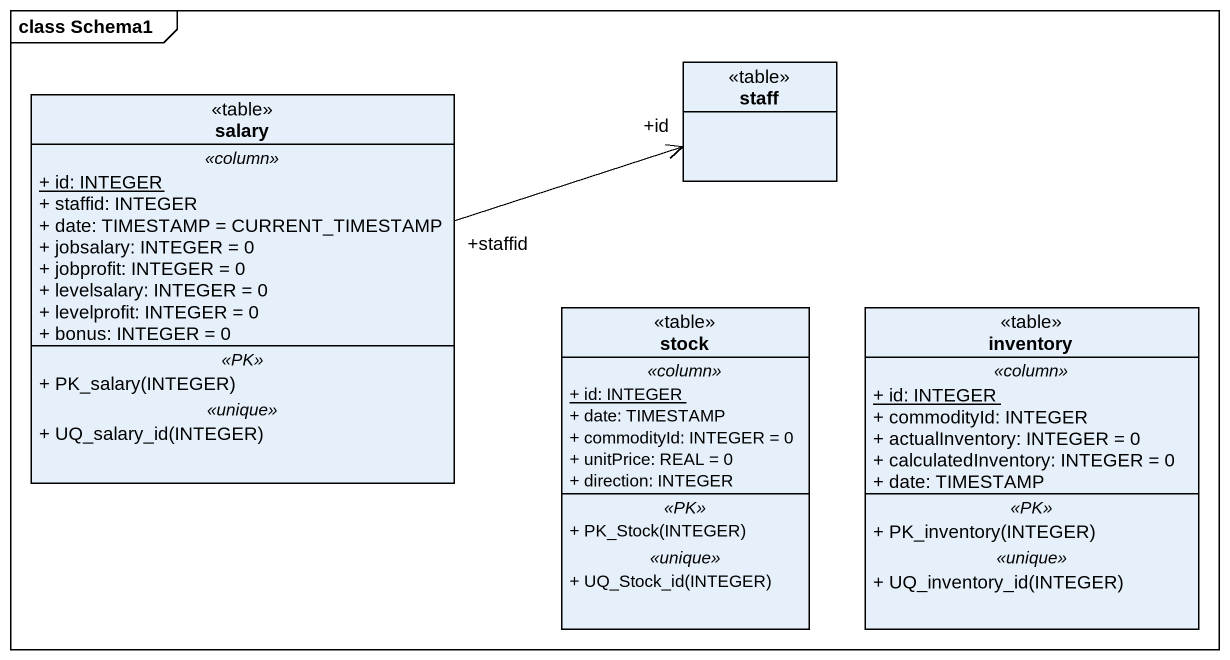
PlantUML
@startuml
mainframe class Schema1
hide circle
hide empty members
skinparam classAttributeIconSize 0
class salary <<table>> {
  .. <<column>> ..
  {static} + id: INTEGER
  + staffid: INTEGER
  + date: TIMESTAMP = CURRENT_TIMESTAMP
  + jobsalary: INTEGER = 0
  + jobprofit: INTEGER = 0
  + levelsalary: INTEGER = 0
  + levelprofit: INTEGER = 0
  + bonus: INTEGER = 0
  .. <<PK>> ..
  + PK_salary(INTEGER)
  .. <<unique>> ..
  + UQ_salary_id(INTEGER)
}
class staff <<table>>
class stock <<table>> {
  .. <<column>> ..
  {static} + id: INTEGER
  + date: TIMESTAMP
  + commodityId: INTEGER = 0
  + unitPrice: REAL = 0
  + direction: INTEGER
  .. <<PK>> ..
  + PK_Stock(INTEGER)
  .. <<unique>> ..
  + UQ_Stock_id(INTEGER)
}
class inventory <<table>> {
  .. <<column>> ..
  {static} + id: INTEGER
  + commodityId: INTEGER
  + actualInventory: INTEGER = 0
  + calculatedInventory: INTEGER = 0
  + date: TIMESTAMP
  .. <<PK>> ..
  + PK_inventory(INTEGER)
  .. <<unique>> ..
  + UQ_inventory_id(INTEGER)
}
salary "+staffid" -right-> "+id" staff
@enduml
